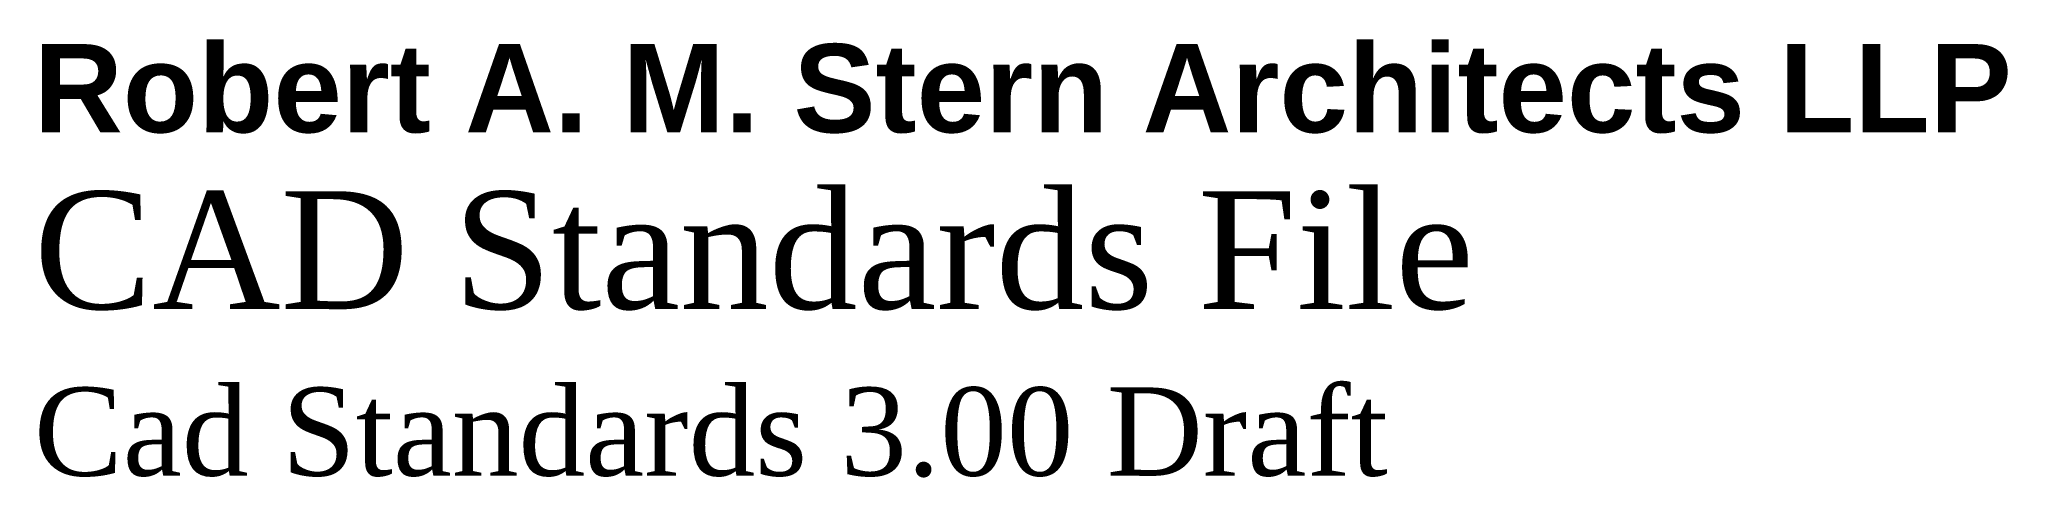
# Paper-space layout 'Layout1' of a CAD drawing. Header units: inches. Extents: x 1.1 to 34.5, y 15.2 to 22.6.
import ezdxf

# ---------------------------------------------------------------- set-up
doc = ezdxf.new("R2010")
doc.units = ezdxf.units.IN
doc.header["$MEASUREMENT"] = 0

psp = doc.layouts.get("Layout1")

# ---------------------------------------------------------------- texts
at = {"insert": (1, 22.54), "char_height": 1.49775, "width": 34.51296, "attachment_point": 1}
psp.add_mtext('{\\fArial|b1|i0|c0|p34;Robert A. M. Stern Architects LLP\\P\\fTimes New Roman|b0|i0|c0|p18;\\H1.333x;CAD Standards File\\P\\H0.7502x;Cad Standards 3.00 Draft}', dxfattribs=at)

doc.saveas('drawing.dxf')
